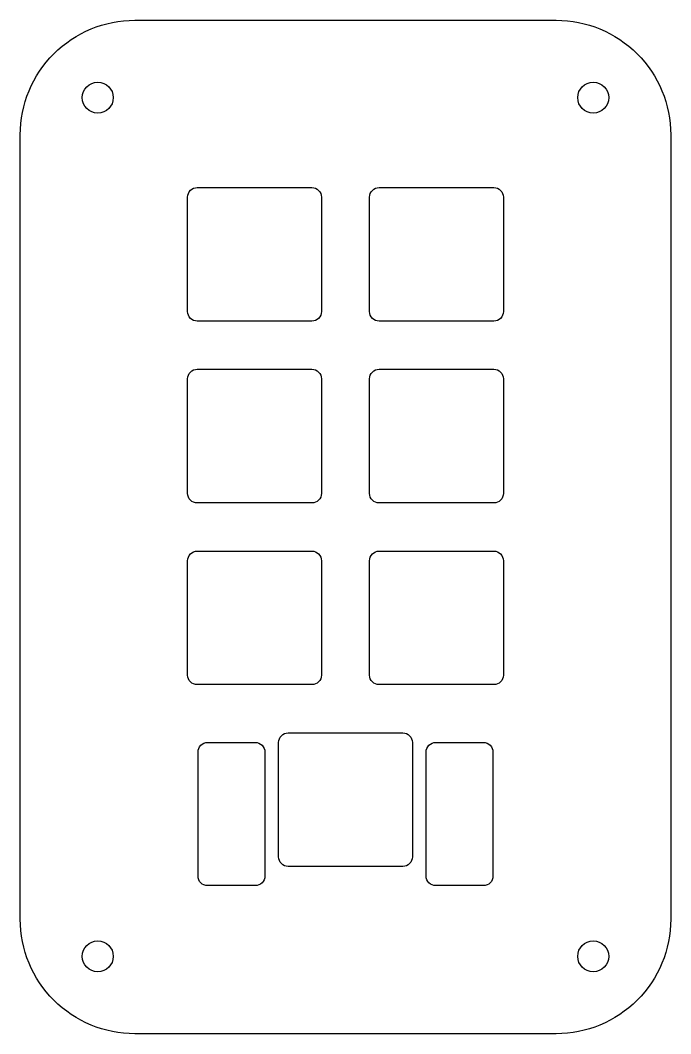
# Model space of a CAD drawing. Header units: millimetres. Extents: x -15 to 53, y -91 to 15.
import ezdxf

# ---------------------------------------------------------------- set-up
doc = ezdxf.new("R2010")
doc.units = ezdxf.units.MM
doc.layers.get('0').update_dxf_attribs({"linetype": 'CONTINUOUS'})

msp = doc.modelspace()

# ---------------------------------------------------------------- linework, layer by layer
for points in [[(-15, 3, -0.414214), (-3, 15), (41.1, 15, -0.414214), (53.1, 3), (53.1, -79.2, -0.414214), (41.1, -91.2), (-3, -91.2, -0.414214), (-15, -79.2)], [(2.52, -3.53, -0.414214), (3.53, -2.53), (15.53, -2.53, -0.414214), (16.53, -3.53), (16.53, -15.53, -0.414214), (15.53, -16.53), (3.53, -16.53, -0.414214), (2.52, -15.53)], [(21.57, -3.53, -0.414214), (22.57, -2.53), (34.58, -2.53, -0.414214), (35.58, -3.53), (35.58, -15.53, -0.414214), (34.58, -16.53), (22.57, -16.53, -0.414214), (21.57, -15.53)], [(2.52, -22.57, -0.414214), (3.53, -21.57), (15.53, -21.57, -0.414214), (16.53, -22.57), (16.53, -34.58, -0.414214), (15.53, -35.58), (3.53, -35.58, -0.414214), (2.52, -34.58)], [(34.58, -21.57, -0.414214), (35.58, -22.57), (35.58, -34.58, -0.414214), (34.58, -35.58), (22.57, -35.58, -0.414214), (21.57, -34.58), (21.57, -22.57, -0.414214), (22.57, -21.57)], [(2.52, -41.63, -0.414214), (3.53, -40.63), (15.53, -40.63, -0.414214), (16.53, -41.63), (16.53, -53.63, -0.414214), (15.53, -54.62), (3.53, -54.62, -0.414214), (2.52, -53.63)], [(21.57, -41.63, -0.414214), (22.57, -40.63), (34.58, -40.63, -0.414214), (35.58, -41.63), (35.58, -53.63, -0.414214), (34.58, -54.62), (22.57, -54.62, -0.414214), (21.57, -53.63)], [(12.05, -60.68, -0.414214), (13.05, -59.68), (25.05, -59.68, -0.414214), (26.05, -60.68), (26.05, -72.67, -0.414214), (25.05, -73.67), (13.05, -73.67, -0.414214), (12.05, -72.67)], [(3.61, -61.68, -0.414214), (4.61, -60.68), (9.61, -60.68, -0.414214), (10.61, -61.68), (10.61, -74.68, -0.414214), (9.61, -75.68), (4.61, -75.68, -0.414214), (3.61, -74.68)], [(27.49, -61.68, -0.414214), (28.49, -60.68), (33.49, -60.68, -0.414214), (34.49, -61.68), (34.49, -74.68, -0.414214), (33.49, -75.68), (28.49, -75.68, -0.414214), (27.49, -74.68)]]:
    msp.add_lwpolyline(points, format="xyb", close=True)
for centre in [(-6.89, 6.89), (44.99, 6.89), (-6.89, -83.09), (44.99, -83.09)]:
    msp.add_circle(centre, 1.62)

doc.saveas('drawing.dxf')
